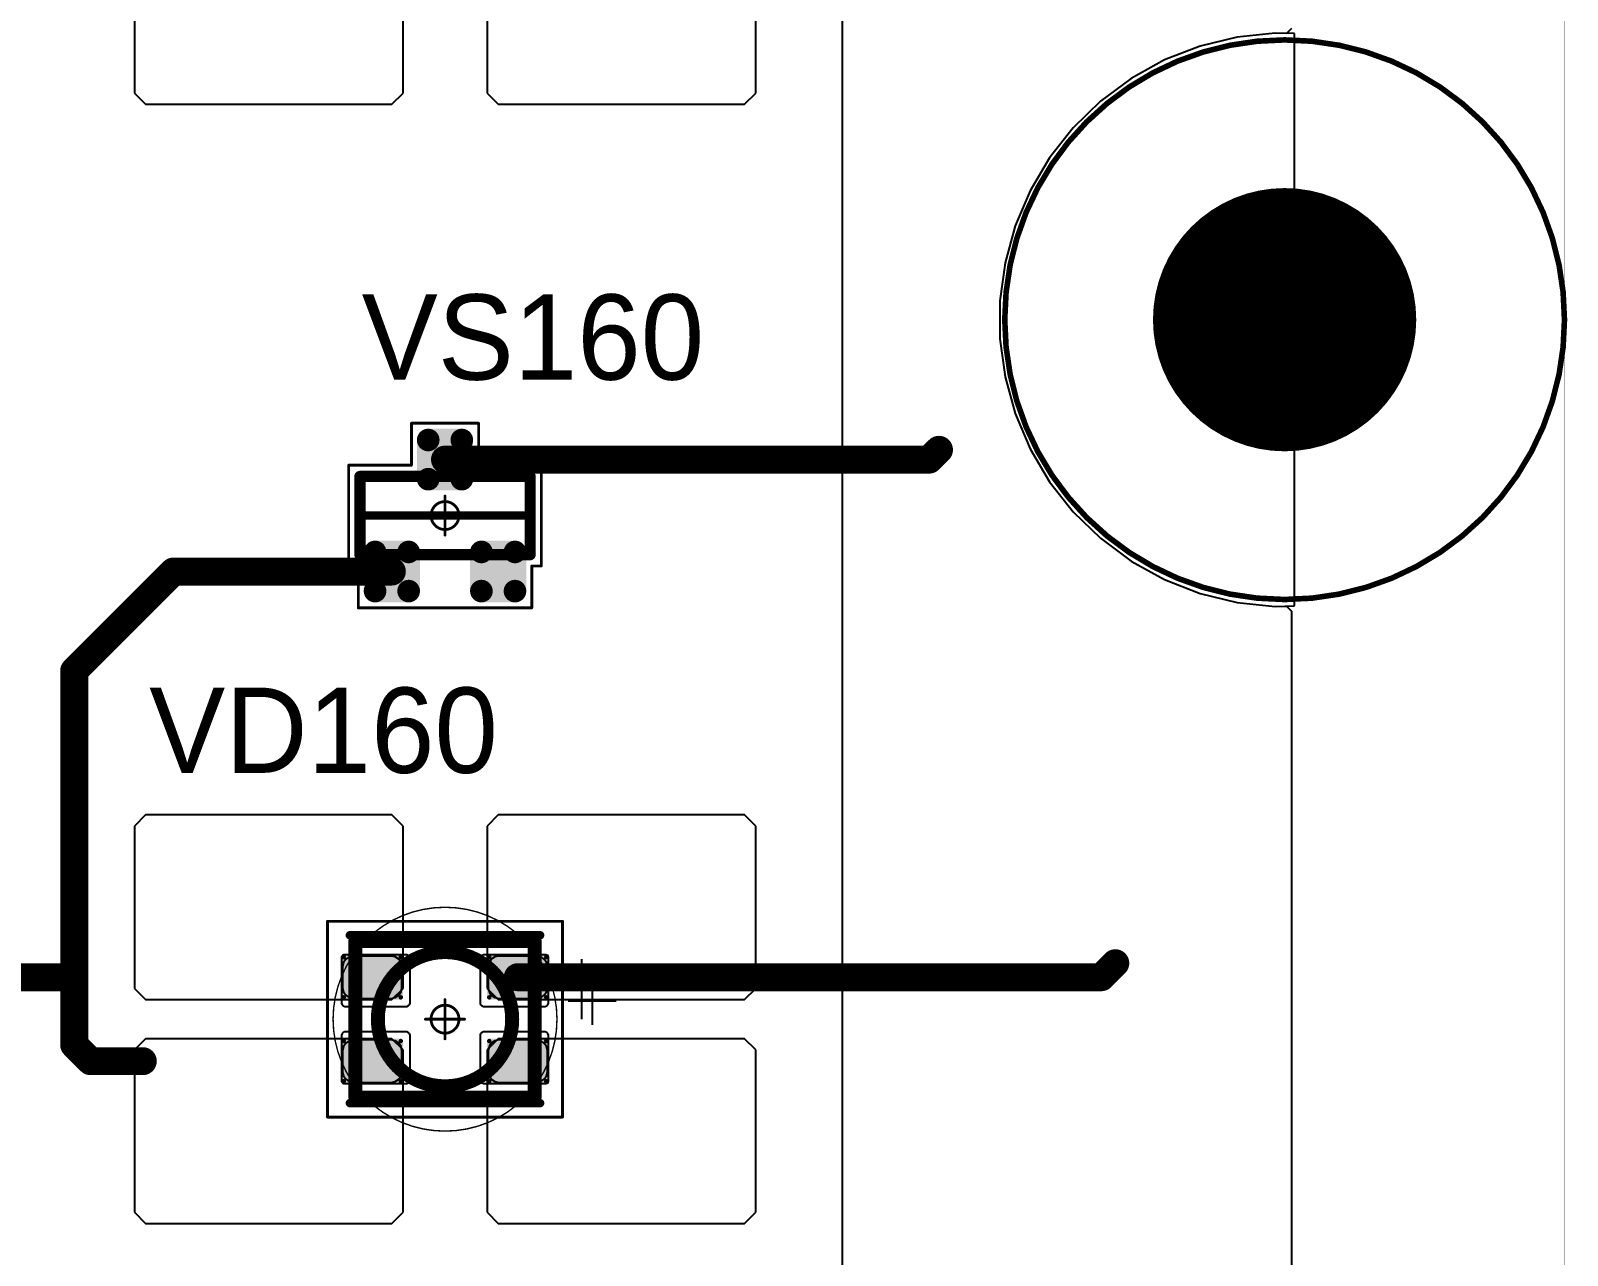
# Model space of a CAD drawing. Header units: millimetres. Extents: x 0 to 400, y 0 to 511.
# Drawn here: x 372.6 to 400.05, y 197.28 to 219.16 of the extents above; entities that cross this region are included whole.
import ezdxf

# ---------------------------------------------------------------- set-up
doc = ezdxf.new("R2010")
doc.units = ezdxf.units.MM
for name, color, linetype in [('BottomLayer', 5, 'Continuous'), ('BottomSolder', 6, 'Continuous'), ('Mechanical10', 56, 'Continuous'), ('Mechanical13', 56, 'Continuous'), ('Mechanical15', 56, 'Continuous'), ('Mechanical2', 216, 'Continuous'), ('MultiLayer', 9, 'Continuous'), ('PadHoleLayer', 156, 'Continuous'), ('TopLayer', 1, 'Continuous'), ('TopOverlay', 2, 'Continuous'), ('TopPaste', 8, 'Continuous'), ('TopSolder', 216, 'Continuous')]:
    doc.layers.add(name, color=color, linetype=linetype)

# ---------------------------------------------------------------- blocks, each defined once
blk = doc.blocks.new('SOT23_437')
at = {"layer": 'Mechanical13', "const_width": 0.2}
for points in [[(-0.7, 1.52), (0.7, 1.52)], [(-0.7, 1.52), (-0.7, -1.52)], [(0.7, 1.52), (0.7, -1.52)], [(-0.7, -1.52), (0.7, -1.52)]]:
    blk.add_lwpolyline(points, dxfattribs=at)
at = {"layer": 'Mechanical13', "const_width": 0.1}
for points in [[(-0.75, 1.52, 1), (-0.65, 1.52, 1)], [(-0.75, 1.52, 1), (-0.65, 1.52, 1)], [(0.65, 1.52, 1), (0.75, 1.52, 1)], [(0.65, 1.52, 1), (0.75, 1.52, 1)], [(-0.75, -1.52, 1), (-0.65, -1.52, 1)], [(-0.75, -1.52, 1), (-0.65, -1.52, 1)], [(0.65, -1.52, 1), (0.75, -1.52, 1)], [(0.65, -1.52, 1), (0.75, -1.52, 1)]]:
    blk.add_lwpolyline(points, format="xyb", close=True, dxfattribs=at)
at = {"layer": 'Mechanical15', "const_width": 0.05}
for points in [[(-0.9, 1.72), (-0.9, 1.55)], [(-0.9, 1.72), (0.9, 1.72)], [(0.9, 1.72), (0.9, 0.6)], [(-1.65, 1.55), (-1.65, -1.55)], [(-1.65, 1.55), (-0.9, 1.55)], [(0.9, 0.6), (1.65, 0.6)], [(1.65, 0.6), (1.65, -0.6)], [(0, 0.35), (0, -0.35)], [(-0.35, 0), (0.35, 0)], [(0.9, -0.6), (1.65, -0.6)], [(0.9, -0.6), (0.9, -1.72)], [(-1.65, -1.55), (-0.9, -1.55)], [(-0.9, -1.55), (-0.9, -1.72)], [(-0.9, -1.72), (0.9, -1.72)]]:
    blk.add_lwpolyline(points, dxfattribs=at)
at = {"layer": 'Mechanical15'}
for points, const_width in [([(-0.913, 1.72, 1), (-0.888, 1.72, 1)], 0.025), ([(-0.913, 1.72, 1), (-0.888, 1.72, 1)], 0.025), ([(0.888, 1.72, 1), (0.913, 1.72, 1)], 0.025), ([(0.888, 1.72, 1), (0.913, 1.72, 1)], 0.025), ([(-1.662, 1.55, 1), (-1.637, 1.55, 1)], 0.025), ([(-1.662, 1.55, 1), (-1.637, 1.55, 1)], 0.025), ([(-0.913, 1.55, 1), (-0.888, 1.55, 1)], 0.025), ([(-0.913, 1.55, 1), (-0.888, 1.55, 1)], 0.025), ([(0.888, 0.6, 1), (0.913, 0.6, 1)], 0.025), ([(0.888, 0.6, 1), (0.913, 0.6, 1)], 0.025), ([(1.637, 0.6, 1), (1.662, 0.6, 1)], 0.025), ([(1.637, 0.6, 1), (1.662, 0.6, 1)], 0.025), ([(0.25, 0, 1), (-0.25, 0, 1)], 0.05), ([(-0.012, 0.35, 1), (0.012, 0.35, 1)], 0.025), ([(-0.362, 0, 1), (-0.337, 0, 1)], 0.025), ([(-0.262, 0, 1), (-0.238, 0, 1)], 0.025), ([(0.238, 0, 1), (0.262, 0, 1)], 0.025), ([(0.337, 0, 1), (0.362, 0, 1)], 0.025), ([(-0.012, -0.35, 1), (0.012, -0.35, 1)], 0.025), ([(0.888, -0.6, 1), (0.913, -0.6, 1)], 0.025), ([(0.888, -0.6, 1), (0.913, -0.6, 1)], 0.025), ([(1.637, -0.6, 1), (1.662, -0.6, 1)], 0.025), ([(1.637, -0.6, 1), (1.662, -0.6, 1)], 0.025), ([(-1.662, -1.55, 1), (-1.637, -1.55, 1)], 0.025), ([(-1.662, -1.55, 1), (-1.637, -1.55, 1)], 0.025), ([(-0.913, -1.55, 1), (-0.888, -1.55, 1)], 0.025), ([(-0.913, -1.55, 1), (-0.888, -1.55, 1)], 0.025), ([(-0.913, -1.72, 1), (-0.888, -1.72, 1)], 0.025), ([(-0.913, -1.72, 1), (-0.888, -1.72, 1)], 0.025), ([(0.888, -1.72, 1), (0.913, -1.72, 1)], 0.025), ([(0.888, -1.72, 1), (0.913, -1.72, 1)], 0.025)]:
    blk.add_lwpolyline(points, format="xyb", close=True, dxfattribs=dict(at, const_width=const_width))
at = {"layer": 'TopLayer', "const_width": 0.1}
for points in [[(-1.4, 1.25, 1), (-1.3, 1.25, 1)], [(-0.7, 1.25, 1), (-0.6, 1.25, 1)], [(-1.4, 0.65, 1), (-1.3, 0.65, 1)], [(-0.7, 0.65, 1), (-0.6, 0.65, 1)], [(0.6, 0.3, 1), (0.7, 0.3, 1)], [(1.3, 0.3, 1), (1.4, 0.3, 1)], [(0.6, -0.3, 1), (0.7, -0.3, 1)], [(1.3, -0.3, 1), (1.4, -0.3, 1)], [(-1.4, -0.65, 1), (-1.3, -0.65, 1)], [(-0.7, -0.65, 1), (-0.6, -0.65, 1)], [(-1.4, -1.25, 1), (-1.3, -1.25, 1)], [(-0.7, -1.25, 1), (-0.6, -1.25, 1)]]:
    blk.add_lwpolyline(points, format="xyb", close=True, dxfattribs=at)
at = {"layer": 'TopLayer'}
for points in [[(-1.45, 1.25), (-1.45, 0.65), (-0.55, 1.25), (-0.55, 0.65)], [(-1.35, 1.35), (-1.35, 0.55), (-0.65, 1.35), (-0.65, 0.55)], [(0.55, 0.3), (0.55, -0.3), (1.45, 0.3), (1.45, -0.3)], [(0.65, 0.4), (0.65, -0.4), (1.35, 0.4), (1.35, -0.4)], [(-1.45, -0.65), (-1.45, -1.25), (-0.55, -0.65), (-0.55, -1.25)], [(-1.35, -0.55), (-1.35, -1.35), (-0.65, -0.55), (-0.65, -1.35)]]:
    blk.add_solid(points, dxfattribs=at)
at = {"layer": 'TopOverlay', "const_width": 0.15}
blk.add_lwpolyline([(0, 1.5), (0, -1.5)], dxfattribs=at)
at = {"layer": 'TopOverlay', "const_width": 0.075}
for points in [[(-0.038, 1.5, 1), (0.038, 1.5, 1)], [(-0.038, -1.5, 1), (0.038, -1.5, 1)]]:
    blk.add_lwpolyline(points, format="xyb", close=True, dxfattribs=at)
at = {"layer": 'TopPaste', "const_width": 0.075}
for points in [[(-1.387, 1.25, 1), (-1.313, 1.25, 1)], [(-0.687, 1.25, 1), (-0.613, 1.25, 1)], [(-1.387, 0.65, 1), (-1.313, 0.65, 1)], [(-0.687, 0.65, 1), (-0.613, 0.65, 1)], [(0.613, 0.3, 1), (0.687, 0.3, 1)], [(1.313, 0.3, 1), (1.387, 0.3, 1)], [(0.613, -0.3, 1), (0.687, -0.3, 1)], [(1.313, -0.3, 1), (1.387, -0.3, 1)], [(-1.387, -0.65, 1), (-1.313, -0.65, 1)], [(-0.687, -0.65, 1), (-0.613, -0.65, 1)], [(-1.387, -1.25, 1), (-1.313, -1.25, 1)], [(-0.687, -1.25, 1), (-0.613, -1.25, 1)]]:
    blk.add_lwpolyline(points, format="xyb", close=True, dxfattribs=at)
at = {"layer": 'TopPaste'}
for points in [[(-1.425, 1.25), (-1.425, 0.65), (-0.575, 1.25), (-0.575, 0.65)], [(-1.35, 1.325), (-1.35, 0.575), (-0.65, 1.325), (-0.65, 0.575)], [(0.575, 0.3), (0.575, -0.3), (1.425, 0.3), (1.425, -0.3)], [(0.65, 0.375), (0.65, -0.375), (1.35, 0.375), (1.35, -0.375)], [(-1.425, -0.65), (-1.425, -1.25), (-0.575, -0.65), (-0.575, -1.25)], [(-1.35, -0.575), (-1.35, -1.325), (-0.65, -0.575), (-0.65, -1.325)]]:
    blk.add_solid(points, dxfattribs=at)
at = {"layer": 'TopSolder', "const_width": 0.202}
for points in [[(-1.451, 1.25, 1), (-1.249, 1.25, 1)], [(-0.751, 1.25, 1), (-0.549, 1.25, 1)], [(-1.451, 0.65, 1), (-1.249, 0.65, 1)], [(-0.751, 0.65, 1), (-0.549, 0.65, 1)], [(0.549, 0.3, 1), (0.751, 0.3, 1)], [(1.249, 0.3, 1), (1.451, 0.3, 1)], [(0.549, -0.3, 1), (0.751, -0.3, 1)], [(1.249, -0.3, 1), (1.451, -0.3, 1)], [(-1.451, -0.65, 1), (-1.249, -0.65, 1)], [(-0.751, -0.65, 1), (-0.549, -0.65, 1)], [(-1.451, -1.25, 1), (-1.249, -1.25, 1)], [(-0.751, -1.25, 1), (-0.549, -1.25, 1)]]:
    blk.add_lwpolyline(points, format="xyb", close=True, dxfattribs=at)
at = {"layer": 'TopSolder'}
for points in [[(-1.35, 1.452), (-1.35, 0.448), (-0.65, 1.452), (-0.65, 0.448)], [(-1.552, 1.25), (-1.552, 0.65), (-0.448, 1.25), (-0.448, 0.65)], [(0.448, 0.3), (0.448, -0.3), (1.552, 0.3), (1.552, -0.3)], [(0.65, 0.502), (0.65, -0.502), (1.35, 0.502), (1.35, -0.502)], [(-1.35, -0.448), (-1.35, -1.452), (-0.65, -0.448), (-0.65, -1.452)], [(-1.552, -0.65), (-1.552, -1.25), (-0.448, -0.65), (-0.448, -1.25)]]:
    blk.add_solid(points, dxfattribs=at)
blk = doc.blocks.new('E65F_634')
at = {"layer": 'Mechanical13'}
for p, q in [((2.441, 1.071), (2.441, 0)), ((1.905, 0.536), (2.976, 0.536))]:
    blk.add_line(p, q, dxfattribs=at)
at = {"layer": 'Mechanical13', "const_width": 0.25}
for points in [[(-1.6, -1.4), (-1.6, 1.4)], [(-1.6, 1.4), (1.6, 1.4)], [(1.6, -1.4), (1.6, 1.4)], [(-1.6, -1.4), (1.6, -1.4)]]:
    blk.add_lwpolyline(points, dxfattribs=at)
at = {"layer": 'Mechanical13'}
for points, const_width in [([(-1.663, 1.4, 1), (-1.538, 1.4, 1)], 0.125), ([(-1.663, 1.4, 1), (-1.538, 1.4, 1)], 0.125), ([(1.537, 1.4, 1), (1.662, 1.4, 1)], 0.125), ([(1.537, 1.4, 1), (1.662, 1.4, 1)], 0.125), ([(1.2, 0, 1), (-1.2, 0, 1)], 0.25), ([(-1.263, 0, 1), (-1.138, 0, 1)], 0.125), ([(1.137, 0, 1), (1.262, 0, 1)], 0.125), ([(-1.663, -1.4, 1), (-1.538, -1.4, 1)], 0.125), ([(-1.663, -1.4, 1), (-1.538, -1.4, 1)], 0.125), ([(1.537, -1.4, 1), (1.662, -1.4, 1)], 0.125), ([(1.537, -1.4, 1), (1.662, -1.4, 1)], 0.125)]:
    blk.add_lwpolyline(points, format="xyb", close=True, dxfattribs=dict(at, const_width=const_width))
at = {"layer": 'Mechanical15', "const_width": 0.05}
for points in [[(-2.1, 1.75), (2.1, 1.75)], [(-2.1, -1.75), (-2.1, 1.75)], [(2.1, -1.75), (2.1, 1.75)], [(0, -0.35), (0, 0.35)], [(0, -0.35), (0, 0.35)], [(-0.35, 0), (0.35, 0)], [(-0.35, 0), (0.35, 0)], [(-2.1, -1.75), (2.1, -1.75)]]:
    blk.add_lwpolyline(points, dxfattribs=at)
at = {"layer": 'Mechanical15'}
for points, const_width in [([(-2.113, 1.75, 1), (-2.088, 1.75, 1)], 0.025), ([(-2.113, 1.75, 1), (-2.088, 1.75, 1)], 0.025), ([(2.087, 1.75, 1), (2.112, 1.75, 1)], 0.025), ([(2.087, 1.75, 1), (2.112, 1.75, 1)], 0.025), ([(0.25, 0, 1), (-0.25, 0, 1)], 0.05), ([(0.25, 0, 1), (-0.25, 0, 1)], 0.05), ([(-0.013, 0.35, 1), (0.012, 0.35, 1)], 0.025), ([(-0.013, 0.35, 1), (0.012, 0.35, 1)], 0.025), ([(-0.363, 0, 1), (-0.338, 0, 1)], 0.025), ([(-0.363, 0, 1), (-0.338, 0, 1)], 0.025), ([(-0.263, 0, 1), (-0.238, 0, 1)], 0.025), ([(-0.263, 0, 1), (-0.238, 0, 1)], 0.025), ([(0.237, 0, 1), (0.262, 0, 1)], 0.025), ([(0.237, 0, 1), (0.262, 0, 1)], 0.025), ([(0.337, 0, 1), (0.362, 0, 1)], 0.025), ([(0.337, 0, 1), (0.362, 0, 1)], 0.025), ([(-0.013, -0.35, 1), (0.012, -0.35, 1)], 0.025), ([(-0.013, -0.35, 1), (0.012, -0.35, 1)], 0.025), ([(-2.113, -1.75, 1), (-2.088, -1.75, 1)], 0.025), ([(-2.113, -1.75, 1), (-2.088, -1.75, 1)], 0.025), ([(2.087, -1.75, 1), (2.112, -1.75, 1)], 0.025), ([(2.087, -1.75, 1), (2.112, -1.75, 1)], 0.025)]:
    blk.add_lwpolyline(points, format="xyb", close=True, dxfattribs=dict(at, const_width=const_width))
at = {"layer": 'TopLayer'}
for p, q in [((-5.35, 3.65), (-5.55, 3.45)), ((-0.95, 3.65), (-5.35, 3.65)), ((-5.35, 3.65), (-5.35, 3.65)), ((-0.75, 3.45), (-0.95, 3.65)), ((0.95, 3.65), (0.75, 3.45)), ((5.35, 3.65), (0.95, 3.65)), ((0.95, 3.65), (0.95, 3.65)), ((5.55, 3.45), (5.35, 3.65)), ((-5.55, 3.45), (-5.55, 3.45)), ((-5.55, 3.45), (-5.55, 0.55)), ((-0.75, 0.55), (-0.75, 3.45)), ((0.75, 3.45), (0.75, 3.45)), ((0.75, 3.45), (0.75, 0.55)), ((5.55, 0.55), (5.55, 3.45)), ((-5.55, 0.55), (-5.35, 0.35)), ((-0.95, 0.35), (-0.75, 0.55)), ((0.75, 0.55), (0.95, 0.35)), ((5.35, 0.35), (5.55, 0.55)), ((-5.35, 0.35), (-0.95, 0.35)), ((0.95, 0.35), (5.35, 0.35)), ((-5.35, -0.35), (-5.55, -0.55)), ((-0.95, -0.35), (-5.35, -0.35)), ((-5.35, -0.35), (-5.35, -0.35)), ((-0.75, -0.55), (-0.95, -0.35)), ((0.95, -0.35), (0.75, -0.55)), ((5.35, -0.35), (0.95, -0.35)), ((0.95, -0.35), (0.95, -0.35)), ((5.55, -0.55), (5.35, -0.35)), ((-5.55, -0.55), (-5.55, -0.55)), ((-5.55, -0.55), (-5.55, -3.45)), ((-0.75, -3.45), (-0.75, -0.55)), ((0.75, -0.55), (0.75, -0.55)), ((0.75, -0.55), (0.75, -3.45)), ((5.55, -3.45), (5.55, -0.55)), ((-5.55, -3.45), (-5.35, -3.65)), ((-0.95, -3.65), (-0.75, -3.45)), ((0.75, -3.45), (0.95, -3.65)), ((5.35, -3.65), (5.55, -3.45)), ((-5.35, -3.65), (-0.95, -3.65)), ((0.95, -3.65), (5.35, -3.65))]:
    blk.add_line(p, q, dxfattribs=at)
at = {"layer": 'TopLayer', "const_width": 0.04}
for points in [[(-1.83, 1.11, 1), (-1.79, 1.11, 1)], [(-0.81, 1.11, 1), (-0.77, 1.11, 1)], [(0.77, 1.11, 1), (0.81, 1.11, 1)], [(1.79, 1.11, 1), (1.83, 1.11, 1)], [(-1.83, 0.39, 1), (-1.79, 0.39, 1)], [(-0.81, 0.39, 1), (-0.77, 0.39, 1)], [(0.77, 0.39, 1), (0.81, 0.39, 1)], [(1.79, 0.39, 1), (1.83, 0.39, 1)], [(-1.83, -0.39, 1), (-1.79, -0.39, 1)], [(-0.81, -0.39, 1), (-0.77, -0.39, 1)], [(0.77, -0.39, 1), (0.81, -0.39, 1)], [(1.79, -0.39, 1), (1.83, -0.39, 1)], [(-1.83, -1.11, 1), (-1.79, -1.11, 1)], [(-0.81, -1.11, 1), (-0.77, -1.11, 1)], [(0.77, -1.11, 1), (0.81, -1.11, 1)], [(1.79, -1.11, 1), (1.83, -1.11, 1)]]:
    blk.add_lwpolyline(points, format="xyb", close=True, dxfattribs=at)
at = {"layer": 'TopLayer'}
for points in [[(-1.85, 1.11), (-1.85, 0.39), (-0.75, 1.11), (-0.75, 0.39)], [(-1.81, 1.15), (-1.81, 0.35), (-0.79, 1.15), (-0.79, 0.35)], [(0.75, 1.11), (0.75, 0.39), (1.85, 1.11), (1.85, 0.39)], [(0.79, 1.15), (0.79, 0.35), (1.81, 1.15), (1.81, 0.35)], [(-1.85, -0.39), (-1.85, -1.11), (-0.75, -0.39), (-0.75, -1.11)], [(-1.81, -0.35), (-1.81, -1.15), (-0.79, -0.35), (-0.79, -1.15)], [(0.75, -0.39), (0.75, -1.11), (1.85, -0.39), (1.85, -1.11)], [(0.79, -0.35), (0.79, -1.15), (1.81, -0.35), (1.81, -1.15)]]:
    blk.add_solid(points, dxfattribs=at)
at = {"layer": 'TopOverlay'}
for p, q in [((2.628, 0.757), (2.628, -0.1)), ((2.2, 0.328), (3.057, 0.328))]:
    blk.add_line(p, q, dxfattribs=at)
at = {"layer": 'TopOverlay', "const_width": 0.15}
for points in [[(-1.7, 1.5), (1.7, 1.5)], [(-1.7, -1.5), (1.7, -1.5)]]:
    blk.add_lwpolyline(points, dxfattribs=at)
at = {"layer": 'TopOverlay', "const_width": 0.075}
for points in [[(-1.738, 1.5, 1), (-1.663, 1.5, 1)], [(1.662, 1.5, 1), (1.737, 1.5, 1)], [(-1.738, -1.5, 1), (-1.663, -1.5, 1)], [(1.662, -1.5, 1), (1.737, -1.5, 1)]]:
    blk.add_lwpolyline(points, format="xyb", close=True, dxfattribs=at)
at = {"layer": 'TopPaste'}
for p, q in [((-1.711, 1.114), (-1.773, 1.073)), ((-1.638, 1.129), (-1.711, 1.114)), ((-0.963, 1.129), (-1.638, 1.129)), ((-0.889, 1.114), (-0.963, 1.129)), ((-0.827, 1.073), (-0.889, 1.114)), ((0.889, 1.114), (0.827, 1.073)), ((0.962, 1.129), (0.889, 1.114)), ((1.637, 1.129), (0.962, 1.129)), ((1.711, 1.114), (1.637, 1.129)), ((1.773, 1.073), (1.711, 1.114)), ((-1.814, 1.011), (-1.829, 0.938)), ((-1.829, 0.938), (-1.829, 0.563)), ((-1.773, 1.073), (-1.814, 1.011)), ((-0.786, 1.011), (-0.827, 1.073)), ((-0.771, 0.938), (-0.786, 1.011)), ((-0.771, 0.563), (-0.771, 0.938)), ((0.786, 1.011), (0.771, 0.938)), ((0.771, 0.938), (0.771, 0.563)), ((0.827, 1.073), (0.786, 1.011)), ((1.814, 1.011), (1.773, 1.073)), ((1.829, 0.938), (1.814, 1.011)), ((1.829, 0.563), (1.829, 0.938)), ((-1.829, 0.563), (-1.814, 0.489)), ((-0.786, 0.489), (-0.771, 0.563)), ((0.771, 0.563), (0.786, 0.489)), ((1.814, 0.489), (1.829, 0.563)), ((-1.814, 0.489), (-1.773, 0.427)), ((-1.773, 0.427), (-1.711, 0.386)), ((-1.711, 0.386), (-1.638, 0.371)), ((-1.638, 0.371), (-0.963, 0.371)), ((-0.963, 0.371), (-0.889, 0.386)), ((-0.889, 0.386), (-0.827, 0.427)), ((-0.827, 0.427), (-0.786, 0.489)), ((0.786, 0.489), (0.827, 0.427)), ((0.827, 0.427), (0.889, 0.386)), ((0.889, 0.386), (0.962, 0.371)), ((0.962, 0.371), (1.637, 0.371)), ((1.637, 0.371), (1.711, 0.386)), ((1.711, 0.386), (1.773, 0.427)), ((1.773, 0.427), (1.814, 0.489)), ((-1.814, -0.489), (-1.829, -0.563)), ((-1.773, -0.427), (-1.814, -0.489)), ((-1.711, -0.386), (-1.773, -0.427)), ((-1.638, -0.371), (-1.711, -0.386)), ((-0.963, -0.371), (-1.638, -0.371)), ((-0.889, -0.386), (-0.963, -0.371)), ((-0.827, -0.427), (-0.889, -0.386)), ((-0.786, -0.489), (-0.827, -0.427)), ((-0.771, -0.563), (-0.786, -0.489)), ((0.786, -0.489), (0.771, -0.563)), ((0.827, -0.427), (0.786, -0.489)), ((0.889, -0.386), (0.827, -0.427)), ((0.962, -0.371), (0.889, -0.386)), ((1.637, -0.371), (0.962, -0.371)), ((1.711, -0.386), (1.637, -0.371)), ((1.773, -0.427), (1.711, -0.386)), ((1.814, -0.489), (1.773, -0.427)), ((1.829, -0.563), (1.814, -0.489)), ((-1.829, -0.563), (-1.829, -0.938)), ((-0.771, -0.938), (-0.771, -0.563)), ((0.771, -0.563), (0.771, -0.938)), ((1.829, -0.938), (1.829, -0.563)), ((-1.829, -0.938), (-1.814, -1.011)), ((-1.814, -1.011), (-1.773, -1.073)), ((-1.773, -1.073), (-1.711, -1.114)), ((-0.889, -1.114), (-0.827, -1.073)), ((-0.827, -1.073), (-0.786, -1.011)), ((-0.786, -1.011), (-0.771, -0.938)), ((0.771, -0.938), (0.786, -1.011)), ((0.786, -1.011), (0.827, -1.073)), ((0.827, -1.073), (0.889, -1.114)), ((1.711, -1.114), (1.773, -1.073)), ((1.773, -1.073), (1.814, -1.011)), ((1.814, -1.011), (1.829, -0.938)), ((-1.711, -1.114), (-1.638, -1.129)), ((-1.638, -1.129), (-0.963, -1.129)), ((-0.963, -1.129), (-0.889, -1.114)), ((0.889, -1.114), (0.962, -1.129)), ((0.962, -1.129), (1.637, -1.129)), ((1.637, -1.129), (1.711, -1.114))]:
    blk.add_line(p, q, dxfattribs=at)
at = {"layer": 'TopSolder'}
for p, q in [((-1.842, 1.129), (-1.85, 1.111)), ((-1.85, 1.111), (-1.85, 1.101)), ((-1.85, 1.101), (-1.85, 1.101)), ((-1.85, 1.101), (-1.85, 0.301)), ((-1.828, 1.143), (-1.842, 1.129)), ((-1.81, 1.151), (-1.828, 1.143)), ((-1.8, 1.151), (-1.81, 1.151)), ((-0.7, 1.151), (-1.8, 1.151)), ((-0.685, 1.151), (-0.7, 1.151)), ((-0.7, 1.151), (-0.7, 1.151)), ((-0.658, 1.139), (-0.685, 1.151)), ((-0.636, 1.118), (-0.658, 1.139)), ((-0.625, 1.09), (-0.636, 1.118)), ((0.636, 1.118), (0.625, 1.09)), ((0.657, 1.139), (0.636, 1.118)), ((0.685, 1.151), (0.657, 1.139)), ((0.7, 1.151), (0.685, 1.151)), ((1.8, 1.151), (0.7, 1.151)), ((1.81, 1.151), (1.8, 1.151)), ((1.8, 1.151), (1.8, 1.151)), ((1.828, 1.143), (1.81, 1.151)), ((1.842, 1.129), (1.828, 1.143)), ((1.85, 1.111), (1.842, 1.129)), ((1.85, 1.101), (1.85, 1.111)), ((1.85, 0.301), (1.85, 1.101)), ((-0.625, 1.076), (-0.625, 1.09)), ((-0.625, 0.301), (-0.625, 1.076)), ((0.625, 1.09), (0.625, 1.076)), ((0.625, 1.076), (0.625, 1.076)), ((0.625, 1.076), (0.625, 0.301)), ((-1.85, 0.301), (-1.85, 0.286)), ((-1.85, 0.286), (-1.839, 0.258)), ((-0.636, 0.258), (-0.625, 0.286)), ((-0.625, 0.286), (-0.625, 0.301)), ((-0.625, 0.301), (-0.625, 0.301)), ((0.625, 0.301), (0.625, 0.286)), ((0.625, 0.286), (0.636, 0.258)), ((1.839, 0.258), (1.85, 0.286)), ((1.85, 0.286), (1.85, 0.301)), ((1.85, 0.301), (1.85, 0.301)), ((-1.839, 0.258), (-1.818, 0.237)), ((-1.818, 0.237), (-1.79, 0.226)), ((-1.79, 0.226), (-1.775, 0.226)), ((-1.775, 0.226), (-1.775, 0.226)), ((-1.775, 0.226), (-0.7, 0.226)), ((-0.7, 0.226), (-0.685, 0.226)), ((-0.685, 0.226), (-0.658, 0.237)), ((-0.658, 0.237), (-0.636, 0.258)), ((0.636, 0.258), (0.657, 0.237)), ((0.657, 0.237), (0.685, 0.226)), ((0.685, 0.226), (0.7, 0.226)), ((0.7, 0.226), (0.7, 0.226)), ((0.7, 0.226), (1.775, 0.226)), ((1.775, 0.226), (1.79, 0.226)), ((1.79, 0.226), (1.817, 0.237)), ((1.817, 0.237), (1.839, 0.258)), ((-1.839, -0.257), (-1.85, -0.285)), ((-1.818, -0.236), (-1.839, -0.257)), ((-1.79, -0.224), (-1.818, -0.236)), ((-1.775, -0.224), (-1.79, -0.224)), ((-0.7, -0.224), (-1.775, -0.224)), ((-0.685, -0.224), (-0.7, -0.224)), ((-0.7, -0.224), (-0.7, -0.224)), ((-0.658, -0.236), (-0.685, -0.224)), ((-0.636, -0.257), (-0.658, -0.236)), ((-0.625, -0.285), (-0.636, -0.257)), ((0.636, -0.257), (0.625, -0.285)), ((0.657, -0.236), (0.636, -0.257)), ((0.685, -0.224), (0.657, -0.236)), ((0.7, -0.224), (0.685, -0.224)), ((1.775, -0.224), (0.7, -0.224)), ((1.79, -0.224), (1.775, -0.224)), ((1.775, -0.224), (1.775, -0.224)), ((1.817, -0.236), (1.79, -0.224)), ((1.839, -0.257), (1.817, -0.236)), ((1.85, -0.285), (1.839, -0.257)), ((-1.85, -0.285), (-1.85, -0.299)), ((-1.85, -0.299), (-1.85, -0.299)), ((-1.85, -0.299), (-1.85, -1.099)), ((-0.625, -0.299), (-0.625, -0.285)), ((-0.625, -1.074), (-0.625, -0.299)), ((0.625, -0.285), (0.625, -0.299)), ((0.625, -0.299), (0.625, -0.299)), ((0.625, -0.299), (0.625, -1.074)), ((1.85, -0.299), (1.85, -0.285)), ((1.85, -1.099), (1.85, -0.299)), ((-0.636, -1.117), (-0.625, -1.089)), ((-0.625, -1.089), (-0.625, -1.074)), ((-0.625, -1.074), (-0.625, -1.074)), ((0.625, -1.074), (0.625, -1.089)), ((0.625, -1.089), (0.636, -1.117)), ((-1.85, -1.099), (-1.85, -1.109)), ((-1.85, -1.109), (-1.842, -1.128)), ((-1.842, -1.128), (-1.828, -1.142)), ((-1.828, -1.142), (-1.81, -1.149)), ((-1.81, -1.149), (-1.8, -1.149)), ((-1.8, -1.149), (-0.7, -1.149)), ((-1.8, -1.149), (-1.8, -1.149)), ((-0.7, -1.149), (-0.685, -1.149)), ((-0.685, -1.149), (-0.658, -1.138)), ((-0.658, -1.138), (-0.636, -1.117)), ((0.636, -1.117), (0.657, -1.138)), ((0.657, -1.138), (0.685, -1.149)), ((0.685, -1.149), (0.7, -1.149)), ((0.7, -1.149), (1.8, -1.149)), ((0.7, -1.149), (0.7, -1.149)), ((1.8, -1.149), (1.81, -1.149)), ((1.81, -1.149), (1.828, -1.142)), ((1.828, -1.142), (1.842, -1.128)), ((1.842, -1.128), (1.85, -1.109)), ((1.85, -1.109), (1.85, -1.099)), ((1.85, -1.099), (1.85, -1.099))]:
    blk.add_line(p, q, dxfattribs=at)
blk = doc.blocks.new('E65F_641')
at = {"layer": 'Mechanical13'}
for p, q in [((2.441, 1.071), (2.441, 0)), ((1.905, 0.536), (2.976, 0.536))]:
    blk.add_line(p, q, dxfattribs=at)
at = {"layer": 'Mechanical13', "const_width": 0.25}
for points in [[(-1.6, -1.4), (-1.6, 1.4)], [(-1.6, 1.4), (1.6, 1.4)], [(1.6, -1.4), (1.6, 1.4)], [(-1.6, -1.4), (1.6, -1.4)]]:
    blk.add_lwpolyline(points, dxfattribs=at)
at = {"layer": 'Mechanical13'}
for points, const_width in [([(-1.663, 1.4, 1), (-1.538, 1.4, 1)], 0.125), ([(-1.663, 1.4, 1), (-1.538, 1.4, 1)], 0.125), ([(1.537, 1.4, 1), (1.662, 1.4, 1)], 0.125), ([(1.537, 1.4, 1), (1.662, 1.4, 1)], 0.125), ([(1.2, 0, 1), (-1.2, 0, 1)], 0.25), ([(-1.263, 0, 1), (-1.138, 0, 1)], 0.125), ([(1.137, 0, 1), (1.262, 0, 1)], 0.125), ([(-1.663, -1.4, 1), (-1.538, -1.4, 1)], 0.125), ([(-1.663, -1.4, 1), (-1.538, -1.4, 1)], 0.125), ([(1.537, -1.4, 1), (1.662, -1.4, 1)], 0.125), ([(1.537, -1.4, 1), (1.662, -1.4, 1)], 0.125)]:
    blk.add_lwpolyline(points, format="xyb", close=True, dxfattribs=dict(at, const_width=const_width))
at = {"layer": 'Mechanical15', "const_width": 0.05}
for points in [[(-2.1, 1.75), (2.1, 1.75)], [(-2.1, -1.75), (-2.1, 1.75)], [(2.1, -1.75), (2.1, 1.75)], [(0, -0.35), (0, 0.35)], [(0, -0.35), (0, 0.35)], [(-0.35, 0), (0.35, 0)], [(-0.35, 0), (0.35, 0)], [(-2.1, -1.75), (2.1, -1.75)]]:
    blk.add_lwpolyline(points, dxfattribs=at)
at = {"layer": 'Mechanical15'}
for points, const_width in [([(-2.113, 1.75, 1), (-2.088, 1.75, 1)], 0.025), ([(-2.113, 1.75, 1), (-2.088, 1.75, 1)], 0.025), ([(2.087, 1.75, 1), (2.112, 1.75, 1)], 0.025), ([(2.087, 1.75, 1), (2.112, 1.75, 1)], 0.025), ([(0.25, 0, 1), (-0.25, 0, 1)], 0.05), ([(0.25, 0, 1), (-0.25, 0, 1)], 0.05), ([(-0.013, 0.35, 1), (0.012, 0.35, 1)], 0.025), ([(-0.013, 0.35, 1), (0.012, 0.35, 1)], 0.025), ([(-0.363, 0, 1), (-0.338, 0, 1)], 0.025), ([(-0.363, 0, 1), (-0.338, 0, 1)], 0.025), ([(-0.263, 0, 1), (-0.238, 0, 1)], 0.025), ([(-0.263, 0, 1), (-0.238, 0, 1)], 0.025), ([(0.237, 0, 1), (0.262, 0, 1)], 0.025), ([(0.237, 0, 1), (0.262, 0, 1)], 0.025), ([(0.337, 0, 1), (0.362, 0, 1)], 0.025), ([(0.337, 0, 1), (0.362, 0, 1)], 0.025), ([(-0.013, -0.35, 1), (0.012, -0.35, 1)], 0.025), ([(-0.013, -0.35, 1), (0.012, -0.35, 1)], 0.025), ([(-2.113, -1.75, 1), (-2.088, -1.75, 1)], 0.025), ([(-2.113, -1.75, 1), (-2.088, -1.75, 1)], 0.025), ([(2.087, -1.75, 1), (2.112, -1.75, 1)], 0.025), ([(2.087, -1.75, 1), (2.112, -1.75, 1)], 0.025)]:
    blk.add_lwpolyline(points, format="xyb", close=True, dxfattribs=dict(at, const_width=const_width))
at = {"layer": 'TopLayer'}
for p, q in [((-5.35, 3.65), (-5.55, 3.45)), ((-0.95, 3.65), (-5.35, 3.65)), ((-5.35, 3.65), (-5.35, 3.65)), ((-0.75, 3.45), (-0.95, 3.65)), ((0.95, 3.65), (0.75, 3.45)), ((5.35, 3.65), (0.95, 3.65)), ((0.95, 3.65), (0.95, 3.65)), ((5.55, 3.45), (5.35, 3.65)), ((-5.55, 3.45), (-5.55, 3.45)), ((-5.55, 3.45), (-5.55, 0.55)), ((-0.75, 0.55), (-0.75, 3.45)), ((0.75, 3.45), (0.75, 3.45)), ((0.75, 3.45), (0.75, 0.55)), ((5.55, 0.55), (5.55, 3.45)), ((-5.55, 0.55), (-5.35, 0.35)), ((-0.95, 0.35), (-0.75, 0.55)), ((0.75, 0.55), (0.95, 0.35)), ((5.35, 0.35), (5.55, 0.55)), ((-5.35, 0.35), (-0.95, 0.35)), ((0.95, 0.35), (5.35, 0.35)), ((-5.35, -0.35), (-5.55, -0.55)), ((-0.95, -0.35), (-5.35, -0.35)), ((-5.35, -0.35), (-5.35, -0.35)), ((-0.75, -0.55), (-0.95, -0.35)), ((0.95, -0.35), (0.75, -0.55)), ((5.35, -0.35), (0.95, -0.35)), ((0.95, -0.35), (0.95, -0.35)), ((5.55, -0.55), (5.35, -0.35)), ((-5.55, -0.55), (-5.55, -0.55)), ((-5.55, -0.55), (-5.55, -3.45)), ((-0.75, -3.45), (-0.75, -0.55)), ((0.75, -0.55), (0.75, -0.55)), ((0.75, -0.55), (0.75, -3.45)), ((5.55, -3.45), (5.55, -0.55)), ((-5.55, -3.45), (-5.35, -3.65)), ((-0.95, -3.65), (-0.75, -3.45)), ((0.75, -3.45), (0.95, -3.65)), ((5.35, -3.65), (5.55, -3.45)), ((-5.35, -3.65), (-0.95, -3.65)), ((0.95, -3.65), (5.35, -3.65))]:
    blk.add_line(p, q, dxfattribs=at)
at = {"layer": 'TopLayer', "const_width": 0.04}
for points in [[(-1.83, 1.11, 1), (-1.79, 1.11, 1)], [(-0.81, 1.11, 1), (-0.77, 1.11, 1)], [(0.77, 1.11, 1), (0.81, 1.11, 1)], [(1.79, 1.11, 1), (1.83, 1.11, 1)], [(-1.83, 0.39, 1), (-1.79, 0.39, 1)], [(-0.81, 0.39, 1), (-0.77, 0.39, 1)], [(0.77, 0.39, 1), (0.81, 0.39, 1)], [(1.79, 0.39, 1), (1.83, 0.39, 1)], [(-1.83, -0.39, 1), (-1.79, -0.39, 1)], [(-0.81, -0.39, 1), (-0.77, -0.39, 1)], [(0.77, -0.39, 1), (0.81, -0.39, 1)], [(1.79, -0.39, 1), (1.83, -0.39, 1)], [(-1.83, -1.11, 1), (-1.79, -1.11, 1)], [(-0.81, -1.11, 1), (-0.77, -1.11, 1)], [(0.77, -1.11, 1), (0.81, -1.11, 1)], [(1.79, -1.11, 1), (1.83, -1.11, 1)]]:
    blk.add_lwpolyline(points, format="xyb", close=True, dxfattribs=at)
at = {"layer": 'TopLayer'}
for points in [[(-1.85, 1.11), (-1.85, 0.39), (-0.75, 1.11), (-0.75, 0.39)], [(-1.81, 1.15), (-1.81, 0.35), (-0.79, 1.15), (-0.79, 0.35)], [(0.75, 1.11), (0.75, 0.39), (1.85, 1.11), (1.85, 0.39)], [(0.79, 1.15), (0.79, 0.35), (1.81, 1.15), (1.81, 0.35)], [(-1.85, -0.39), (-1.85, -1.11), (-0.75, -0.39), (-0.75, -1.11)], [(-1.81, -0.35), (-1.81, -1.15), (-0.79, -0.35), (-0.79, -1.15)], [(0.75, -0.39), (0.75, -1.11), (1.85, -0.39), (1.85, -1.11)], [(0.79, -0.35), (0.79, -1.15), (1.81, -0.35), (1.81, -1.15)]]:
    blk.add_solid(points, dxfattribs=at)
at = {"layer": 'TopOverlay'}
for p, q in [((2.628, 0.757), (2.628, -0.1)), ((2.2, 0.328), (3.057, 0.328))]:
    blk.add_line(p, q, dxfattribs=at)
at = {"layer": 'TopOverlay', "const_width": 0.15}
for points in [[(-1.7, 1.5), (1.7, 1.5)], [(-1.7, -1.5), (1.7, -1.5)]]:
    blk.add_lwpolyline(points, dxfattribs=at)
at = {"layer": 'TopOverlay', "const_width": 0.075}
for points in [[(-1.738, 1.5, 1), (-1.663, 1.5, 1)], [(1.662, 1.5, 1), (1.737, 1.5, 1)], [(-1.738, -1.5, 1), (-1.663, -1.5, 1)], [(1.662, -1.5, 1), (1.737, -1.5, 1)]]:
    blk.add_lwpolyline(points, format="xyb", close=True, dxfattribs=at)
at = {"layer": 'TopPaste'}
for p, q in [((-1.711, 1.114), (-1.773, 1.073)), ((-1.638, 1.129), (-1.711, 1.114)), ((-0.963, 1.129), (-1.638, 1.129)), ((-0.889, 1.114), (-0.963, 1.129)), ((-0.827, 1.073), (-0.889, 1.114)), ((0.889, 1.114), (0.827, 1.073)), ((0.962, 1.129), (0.889, 1.114)), ((1.637, 1.129), (0.962, 1.129)), ((1.711, 1.114), (1.637, 1.129)), ((1.773, 1.073), (1.711, 1.114)), ((-1.814, 1.011), (-1.829, 0.938)), ((-1.829, 0.938), (-1.829, 0.563)), ((-1.773, 1.073), (-1.814, 1.011)), ((-0.786, 1.011), (-0.827, 1.073)), ((-0.771, 0.938), (-0.786, 1.011)), ((-0.771, 0.563), (-0.771, 0.938)), ((0.786, 1.011), (0.771, 0.938)), ((0.771, 0.938), (0.771, 0.563)), ((0.827, 1.073), (0.786, 1.011)), ((1.814, 1.011), (1.773, 1.073)), ((1.829, 0.938), (1.814, 1.011)), ((1.829, 0.563), (1.829, 0.938)), ((-1.829, 0.563), (-1.814, 0.489)), ((-0.786, 0.489), (-0.771, 0.563)), ((0.771, 0.563), (0.786, 0.489)), ((1.814, 0.489), (1.829, 0.563)), ((-1.814, 0.489), (-1.773, 0.427)), ((-1.773, 0.427), (-1.711, 0.386)), ((-1.711, 0.386), (-1.638, 0.371)), ((-1.638, 0.371), (-0.963, 0.371)), ((-0.963, 0.371), (-0.889, 0.386)), ((-0.889, 0.386), (-0.827, 0.427)), ((-0.827, 0.427), (-0.786, 0.489)), ((0.786, 0.489), (0.827, 0.427)), ((0.827, 0.427), (0.889, 0.386)), ((0.889, 0.386), (0.962, 0.371)), ((0.962, 0.371), (1.637, 0.371)), ((1.637, 0.371), (1.711, 0.386)), ((1.711, 0.386), (1.773, 0.427)), ((1.773, 0.427), (1.814, 0.489)), ((-1.814, -0.489), (-1.829, -0.563)), ((-1.773, -0.427), (-1.814, -0.489)), ((-1.711, -0.386), (-1.773, -0.427)), ((-1.638, -0.371), (-1.711, -0.386)), ((-0.963, -0.371), (-1.638, -0.371)), ((-0.889, -0.386), (-0.963, -0.371)), ((-0.827, -0.427), (-0.889, -0.386)), ((-0.786, -0.489), (-0.827, -0.427)), ((-0.771, -0.563), (-0.786, -0.489)), ((0.786, -0.489), (0.771, -0.563)), ((0.827, -0.427), (0.786, -0.489)), ((0.889, -0.386), (0.827, -0.427)), ((0.962, -0.371), (0.889, -0.386)), ((1.637, -0.371), (0.962, -0.371)), ((1.711, -0.386), (1.637, -0.371)), ((1.773, -0.427), (1.711, -0.386)), ((1.814, -0.489), (1.773, -0.427)), ((1.829, -0.563), (1.814, -0.489)), ((-1.829, -0.563), (-1.829, -0.938)), ((-0.771, -0.938), (-0.771, -0.563)), ((0.771, -0.563), (0.771, -0.938)), ((1.829, -0.938), (1.829, -0.563)), ((-1.829, -0.938), (-1.814, -1.011)), ((-1.814, -1.011), (-1.773, -1.073)), ((-1.773, -1.073), (-1.711, -1.114)), ((-0.889, -1.114), (-0.827, -1.073)), ((-0.827, -1.073), (-0.786, -1.011)), ((-0.786, -1.011), (-0.771, -0.938)), ((0.771, -0.938), (0.786, -1.011)), ((0.786, -1.011), (0.827, -1.073)), ((0.827, -1.073), (0.889, -1.114)), ((1.711, -1.114), (1.773, -1.073)), ((1.773, -1.073), (1.814, -1.011)), ((1.814, -1.011), (1.829, -0.938)), ((-1.711, -1.114), (-1.638, -1.129)), ((-1.638, -1.129), (-0.963, -1.129)), ((-0.963, -1.129), (-0.889, -1.114)), ((0.889, -1.114), (0.962, -1.129)), ((0.962, -1.129), (1.637, -1.129)), ((1.637, -1.129), (1.711, -1.114))]:
    blk.add_line(p, q, dxfattribs=at)
at = {"layer": 'TopSolder'}
for p, q in [((-1.842, 1.129), (-1.85, 1.111)), ((-1.85, 1.111), (-1.85, 1.101)), ((-1.85, 1.101), (-1.85, 1.101)), ((-1.85, 1.101), (-1.85, 0.301)), ((-1.828, 1.143), (-1.842, 1.129)), ((-1.81, 1.151), (-1.828, 1.143)), ((-1.8, 1.151), (-1.81, 1.151)), ((-0.7, 1.151), (-1.8, 1.151)), ((-0.685, 1.151), (-0.7, 1.151)), ((-0.7, 1.151), (-0.7, 1.151)), ((-0.658, 1.139), (-0.685, 1.151)), ((-0.636, 1.118), (-0.658, 1.139)), ((-0.625, 1.09), (-0.636, 1.118)), ((0.636, 1.118), (0.625, 1.09)), ((0.657, 1.139), (0.636, 1.118)), ((0.685, 1.151), (0.657, 1.139)), ((0.7, 1.151), (0.685, 1.151)), ((1.8, 1.151), (0.7, 1.151)), ((1.81, 1.151), (1.8, 1.151)), ((1.8, 1.151), (1.8, 1.151)), ((1.828, 1.143), (1.81, 1.151)), ((1.842, 1.129), (1.828, 1.143)), ((1.85, 1.111), (1.842, 1.129)), ((1.85, 1.101), (1.85, 1.111)), ((1.85, 0.301), (1.85, 1.101)), ((-0.625, 1.076), (-0.625, 1.09)), ((-0.625, 0.301), (-0.625, 1.076)), ((0.625, 1.09), (0.625, 1.076)), ((0.625, 1.076), (0.625, 1.076)), ((0.625, 1.076), (0.625, 0.301)), ((-1.85, 0.301), (-1.85, 0.286)), ((-1.85, 0.286), (-1.839, 0.258)), ((-0.636, 0.258), (-0.625, 0.286)), ((-0.625, 0.286), (-0.625, 0.301)), ((-0.625, 0.301), (-0.625, 0.301)), ((0.625, 0.301), (0.625, 0.286)), ((0.625, 0.286), (0.636, 0.258)), ((1.839, 0.258), (1.85, 0.286)), ((1.85, 0.286), (1.85, 0.301)), ((1.85, 0.301), (1.85, 0.301)), ((-1.839, 0.258), (-1.818, 0.237)), ((-1.818, 0.237), (-1.79, 0.226)), ((-1.79, 0.226), (-1.775, 0.226)), ((-1.775, 0.226), (-1.775, 0.226)), ((-1.775, 0.226), (-0.7, 0.226)), ((-0.7, 0.226), (-0.685, 0.226)), ((-0.685, 0.226), (-0.658, 0.237)), ((-0.658, 0.237), (-0.636, 0.258)), ((0.636, 0.258), (0.657, 0.237)), ((0.657, 0.237), (0.685, 0.226)), ((0.685, 0.226), (0.7, 0.226)), ((0.7, 0.226), (0.7, 0.226)), ((0.7, 0.226), (1.775, 0.226)), ((1.775, 0.226), (1.79, 0.226)), ((1.79, 0.226), (1.817, 0.237)), ((1.817, 0.237), (1.839, 0.258)), ((-1.839, -0.257), (-1.85, -0.285)), ((-1.818, -0.236), (-1.839, -0.257)), ((-1.79, -0.224), (-1.818, -0.236)), ((-1.775, -0.224), (-1.79, -0.224)), ((-0.7, -0.224), (-1.775, -0.224)), ((-0.685, -0.224), (-0.7, -0.224)), ((-0.7, -0.224), (-0.7, -0.224)), ((-0.658, -0.236), (-0.685, -0.224)), ((-0.636, -0.257), (-0.658, -0.236)), ((-0.625, -0.285), (-0.636, -0.257)), ((0.636, -0.257), (0.625, -0.285)), ((0.657, -0.236), (0.636, -0.257)), ((0.685, -0.224), (0.657, -0.236)), ((0.7, -0.224), (0.685, -0.224)), ((1.775, -0.224), (0.7, -0.224)), ((1.79, -0.224), (1.775, -0.224)), ((1.775, -0.224), (1.775, -0.224)), ((1.817, -0.236), (1.79, -0.224)), ((1.839, -0.257), (1.817, -0.236)), ((1.85, -0.285), (1.839, -0.257)), ((-1.85, -0.285), (-1.85, -0.299)), ((-1.85, -0.299), (-1.85, -0.299)), ((-1.85, -0.299), (-1.85, -1.099)), ((-0.625, -0.299), (-0.625, -0.285)), ((-0.625, -1.074), (-0.625, -0.299)), ((0.625, -0.285), (0.625, -0.299)), ((0.625, -0.299), (0.625, -0.299)), ((0.625, -0.299), (0.625, -1.074)), ((1.85, -0.299), (1.85, -0.285)), ((1.85, -1.099), (1.85, -0.299)), ((-0.636, -1.117), (-0.625, -1.089)), ((-0.625, -1.089), (-0.625, -1.074)), ((-0.625, -1.074), (-0.625, -1.074)), ((0.625, -1.074), (0.625, -1.089)), ((0.625, -1.089), (0.636, -1.117)), ((-1.85, -1.099), (-1.85, -1.109)), ((-1.85, -1.109), (-1.842, -1.128)), ((-1.842, -1.128), (-1.828, -1.142)), ((-1.828, -1.142), (-1.81, -1.149)), ((-1.81, -1.149), (-1.8, -1.149)), ((-1.8, -1.149), (-0.7, -1.149)), ((-1.8, -1.149), (-1.8, -1.149)), ((-0.7, -1.149), (-0.685, -1.149)), ((-0.685, -1.149), (-0.658, -1.138)), ((-0.658, -1.138), (-0.636, -1.117)), ((0.636, -1.117), (0.657, -1.138)), ((0.657, -1.138), (0.685, -1.149)), ((0.685, -1.149), (0.7, -1.149)), ((0.7, -1.149), (1.8, -1.149)), ((0.7, -1.149), (0.7, -1.149)), ((1.8, -1.149), (1.81, -1.149)), ((1.81, -1.149), (1.828, -1.142)), ((1.828, -1.142), (1.842, -1.128)), ((1.842, -1.128), (1.85, -1.109)), ((1.85, -1.109), (1.85, -1.099)), ((1.85, -1.099), (1.85, -1.099))]:
    blk.add_line(p, q, dxfattribs=at)
blk = doc.blocks.new('DRILL4_3_852')
at = {"layer": 'BottomLayer', "const_width": 2.25}
blk.add_lwpolyline([(-1.125, 0, 1), (1.125, 0, 1)], format="xyb", close=True, dxfattribs=at)
at = {"layer": 'BottomSolder', "const_width": 2.352}
blk.add_lwpolyline([(-1.176, 0, 1), (1.176, 0, 1)], format="xyb", close=True, dxfattribs=at)
at = {"layer": 'MultiLayer', "const_width": 2.25}
blk.add_lwpolyline([(-1.125, 0, 1), (1.125, 0, 1)], format="xyb", close=True, dxfattribs=at)
at = {"layer": 'PadHoleLayer', "const_width": 2.15}
blk.add_lwpolyline([(-1.075, 0, 1), (1.075, 0, 1)], format="xyb", close=True, dxfattribs=at)
at = {"layer": 'TopLayer', "const_width": 2.25}
blk.add_lwpolyline([(-1.125, 0, 1), (1.125, 0, 1)], format="xyb", close=True, dxfattribs=at)
at = {"layer": 'TopOverlay'}
for points, const_width in [([(5, 0, 1), (-5, 0, 1)], 0.1), ([(-5.025, 0, 1), (-4.975, 0, 1)], 0.05), ([(4.975, 0, 1), (5.025, 0, 1)], 0.05)]:
    blk.add_lwpolyline(points, format="xyb", close=True, dxfattribs=dict(at, const_width=const_width))
at = {"layer": 'TopSolder', "const_width": 2.352}
blk.add_lwpolyline([(-1.176, 0, 1), (1.176, 0, 1)], format="xyb", close=True, dxfattribs=at)

msp = doc.modelspace()

# ---------------------------------------------------------------- linework, layer by layer
at = {"layer": 'Mechanical10', "const_width": 0.01}
msp.add_lwpolyline([(400, 0), (400, 428)], dxfattribs=at)
at = {"layer": 'Mechanical2'}
for points, const_width in [([(382, 201.5, 1), (378, 201.5, 1)], 0.0254), ([(380, 203.5, 1), (380, 203.5, 1)], 0.0005), ([(377.994, 201.5, 1), (378.006, 201.5, 1)], 0.0127), ([(378, 201.5, 1), (378, 201.5, 1)], 0.0005), ([(381.994, 201.5, 1), (382.006, 201.5, 1)], 0.0127), ([(382, 201.5, 1), (382, 201.5, 1)], 0.0005), ([(380, 199.5, 1), (380, 199.5, 1)], 0.0005)]:
    msp.add_lwpolyline(points, format="xyb", close=True, dxfattribs=dict(at, const_width=const_width))
at = {"layer": 'Mechanical2', "const_width": 0.001}
for points in [[(380, 199.5), (380, 203.5)], [(378, 201.5), (382, 201.5)]]:
    msp.add_lwpolyline(points, dxfattribs=at)
at = {"layer": 'TopLayer'}
for p, q in [((387.1, 55.275), (387.1, 345.002)), ((394.834, 219.122), (394.155, 219.051)), ((394.834, 219.122), (394.155, 219.051)), ((395.175, 219.113), (394.834, 219.122)), ((395.035, 219.117), (394.834, 219.122)), ((395.126, 219.205), (395.035, 219.117)), ((395.175, 208.885), (395.175, 219.113)), ((393.492, 218.89), (392.856, 218.642)), ((393.492, 218.89), (392.856, 218.642)), ((394.155, 219.051), (393.492, 218.89)), ((394.155, 219.051), (393.492, 218.89)), ((392.856, 218.642), (392.258, 218.311)), ((392.856, 218.642), (392.258, 218.311)), ((392.258, 218.311), (391.71, 217.905)), ((392.258, 218.311), (391.71, 217.905)), ((391.71, 217.905), (391.22, 217.429)), ((391.71, 217.905), (391.22, 217.429)), ((391.22, 217.429), (390.798, 216.892)), ((391.22, 217.429), (390.798, 216.892)), ((390.798, 216.892), (390.452, 216.304)), ((390.798, 216.892), (390.452, 216.304)), ((390.452, 216.304), (390.186, 215.675)), ((390.452, 216.304), (390.186, 215.675)), ((390.186, 215.675), (390.006, 215.017)), ((390.186, 215.675), (390.006, 215.017)), ((390.006, 215.017), (389.915, 214.34)), ((390.006, 215.017), (389.915, 214.34)), ((389.915, 214.34), (389.915, 213.657)), ((389.915, 214.34), (389.915, 213.657)), ((389.915, 213.657), (390.006, 212.981)), ((389.915, 213.657), (390.006, 212.981)), ((390.006, 212.981), (390.186, 212.322)), ((390.006, 212.981), (390.186, 212.322)), ((390.186, 212.322), (390.452, 211.693)), ((390.186, 212.322), (390.452, 211.693)), ((390.452, 211.693), (390.798, 211.105)), ((390.452, 211.693), (390.798, 211.105)), ((390.798, 211.105), (391.22, 210.569)), ((390.798, 211.105), (391.22, 210.569)), ((391.22, 210.569), (391.71, 210.093)), ((391.22, 210.569), (391.71, 210.093)), ((391.71, 210.093), (392.258, 209.686)), ((391.71, 210.093), (392.258, 209.686)), ((392.258, 209.686), (392.856, 209.356)), ((392.258, 209.686), (392.856, 209.356)), ((392.856, 209.356), (393.492, 209.108)), ((392.856, 209.356), (393.492, 209.108)), ((393.492, 209.108), (394.155, 208.947)), ((393.492, 209.108), (394.155, 208.947)), ((394.155, 208.947), (394.834, 208.875)), ((394.155, 208.947), (394.834, 208.875)), ((394.834, 208.875), (395.175, 208.885)), ((394.834, 208.875), (395.035, 208.881)), ((395.035, 208.881), (395.126, 208.792)), ((395.126, 208.792), (395.126, 51.526)), ((395.175, 208.885), (395.175, 208.885))]:
    msp.add_line(p, q, dxfattribs=at)
at = {"layer": 'TopLayer', "const_width": 0.5}
for points in [[(380, 211.5), (388.65, 211.5)], [(388.65, 211.5), (388.825, 211.675)], [(373.375, 207.725), (375.15, 209.5)], [(375.15, 209.5), (379.05, 209.5)], [(373.375, 202.3), (373.375, 207.725)], [(391.725, 202.25), (391.975, 202.5)], [(361.3, 202.25), (373.325, 202.25)], [(373.325, 202.25), (373.375, 202.3)], [(373.375, 201.043), (373.375, 202.3)], [(381.3, 202.25), (391.725, 202.25)], [(373.375, 201.043), (373.668, 200.75)], [(373.668, 200.75), (374.6, 200.75)]]:
    msp.add_lwpolyline(points, dxfattribs=at)
at = {"layer": 'TopLayer', "const_width": 0.25}
for points in [[(379.875, 211.5, 1), (380.125, 211.5, 1)], [(388.525, 211.5, 1), (388.775, 211.5, 1)], [(388.525, 211.5, 1), (388.775, 211.5, 1)], [(388.7, 211.675, 1), (388.95, 211.675, 1)], [(375.025, 209.5, 1), (375.275, 209.5, 1)], [(375.025, 209.5, 1), (375.275, 209.5, 1)], [(378.925, 209.5, 1), (379.175, 209.5, 1)], [(373.25, 207.725, 1), (373.5, 207.725, 1)], [(373.25, 207.725, 1), (373.5, 207.725, 1)], [(391.85, 202.5, 1), (392.1, 202.5, 1)], [(373.2, 202.25, 1), (373.45, 202.25, 1)], [(373.2, 202.25, 1), (373.45, 202.25, 1)], [(373.25, 202.3, 1), (373.5, 202.3, 1)], [(373.25, 202.3, 1), (373.5, 202.3, 1)], [(373.25, 202.3, 1), (373.5, 202.3, 1)], [(381.175, 202.25, 1), (381.425, 202.25, 1)], [(391.6, 202.25, 1), (391.85, 202.25, 1)], [(391.6, 202.25, 1), (391.85, 202.25, 1)], [(373.25, 201.043, 1), (373.5, 201.043, 1)], [(373.25, 201.043, 1), (373.5, 201.043, 1)], [(373.543, 200.75, 1), (373.793, 200.75, 1)], [(373.543, 200.75, 1), (373.793, 200.75, 1)], [(374.475, 200.75, 1), (374.725, 200.75, 1)]]:
    msp.add_lwpolyline(points, format="xyb", close=True, dxfattribs=at)

# ---------------------------------------------------------------- block references
for name, p, rotation in [('E65F_634', (380, 221.5), 360), ('SOT23_437', (380, 210.5), 90), ('E65F_641', (380, 201.5), 360)]:
    msp.add_blockref(name, p, dxfattribs=dict(rotation=rotation))
msp.add_blockref('DRILL4_3_852', (395, 214))

# ---------------------------------------------------------------- texts
at = {"layer": 'TopOverlay'}
for s, p in [('VS160', (378.511, 212.928)), ('VD160', (374.714, 205.902))]:
    msp.add_text(s, height=1.524, dxfattribs=at).set_placement(p)

doc.saveas('drawing.dxf')
